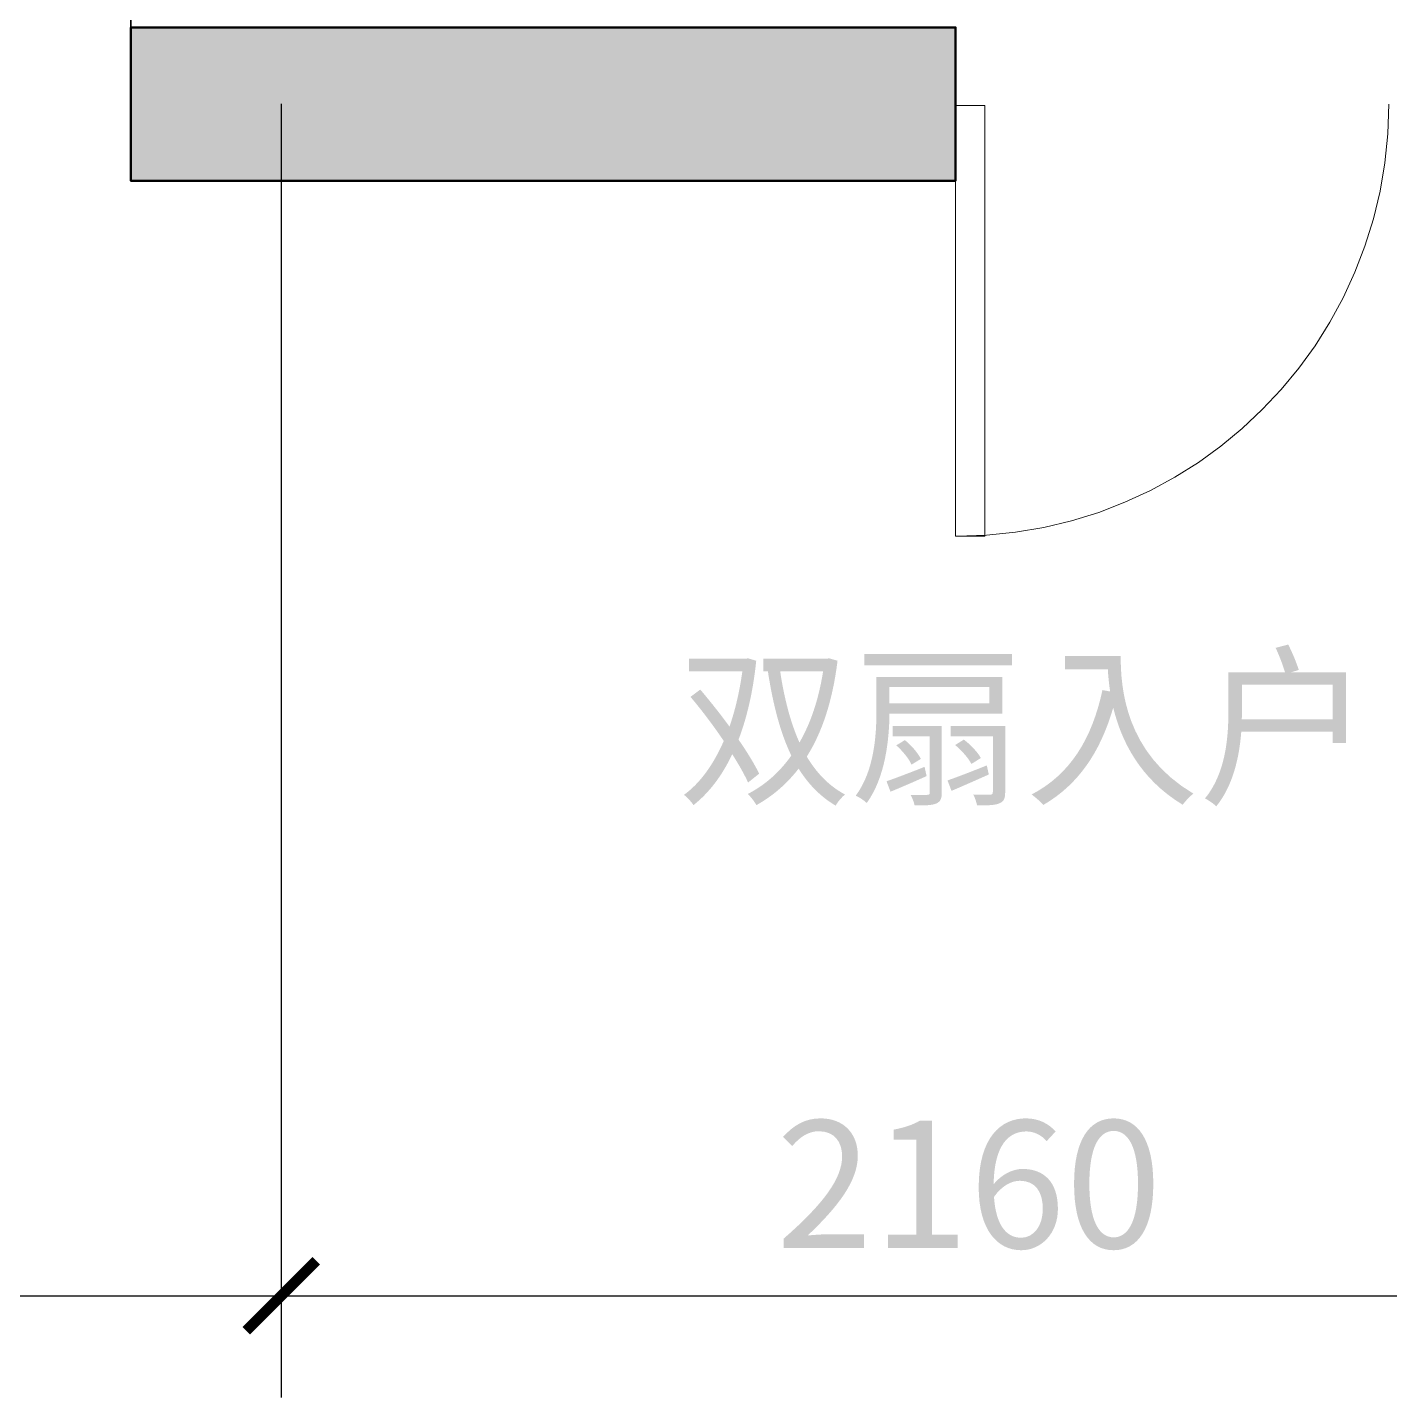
# Model space of a CAD drawing. Header units: millimetres. Extents: x -4600 to 229000, y -4300 to 19460.
# Drawn here: x 47871 to 50011, y -352 to 1800 of the extents above; entities that cross this region are included whole.
import ezdxf

# ---------------------------------------------------------------- set-up
doc = ezdxf.new("R2010")
doc.units = ezdxf.units.MM
doc.header["$LTSCALE"] = 100
for name, color, linetype, lineweight in [('A-DIMS', 7, 'Continuous', 13), ('A-EX-DOOR', 3, 'Continuous', 18), ('A-EX-STRUCT', 7, 'Continuous', 50), ('A-EX-WALL', 7, 'Continuous', 35), ('A-TEXT', 7, 'Continuous', 18)]:
    doc.layers.add(name, color=color, linetype=linetype, lineweight=lineweight)

# ---------------------------------------------------------------- blocks, each defined once
blk = doc.blocks.new('SOURCE_PROPOSED')
at = {"layer": 'A-EX-STRUCT'}
blk.add_hatch(color=256, dxfattribs=at).paths.add_polyline_path([(8033.6, 0), (9329, 0), (9329, -240.9), (8033.6, -240.9)])
at = {"layer": 'A-EX-DOOR'}
blk.add_lwpolyline([(9329, -122.4), (9374.8, -122.4), (9374.8, -799.1), (9329, -799.1)], close=True, dxfattribs=at)
blk.add_lwpolyline([(9330.9, -799.1), (9377.3, -797.6), (9423, -792.9), (9467.6, -785.3), (9511.3, -774.9), (9553.8, -761.7), (9595, -745.8), (9634.9, -727.3), (9673.4, -706.5), (9710.3, -683.2), (9745.5, -657.7), (9779.1, -630), (9810.7, -600.3), (9840.4, -568.7), (9868.1, -535.2), (9893.6, -499.9), (9916.8, -463), (9937.7, -424.5), (9956.1, -384.6), (9972, -343.4), (9985.2, -300.9), (9995.7, -257.2), (10003.3, -212.5), (10007.9, -166.9), (10009.5, -120.4)], dxfattribs=at)
at = {"layer": 'A-EX-STRUCT'}
blk.add_lwpolyline([(8033.6, 0), (9329, 0), (9329, -240.9), (8033.6, -240.9)], close=True, dxfattribs=at)
at = {"layer": 'A-EX-WALL'}
for p, q in [((8033.6, -240.9), (8033.6, 2328.5)), ((9329, 0), (9329, -240.9)), ((9329, -240.9), (8033.6, -240.9))]:
    blk.add_line(p, q, dxfattribs=at)
blk = doc.blocks.new('FURNITURE_DESIGN')
at = {"layer": 'A-TEXT'}
blk.add_hatch(color=256, dxfattribs=at).paths.add_polyline_path([(9185.9, -984.3), (9185.9, -1002.1), (9417.8, -1002.1), (9417.8, -984.3), (9185.9, -984.3)])
h = blk.add_hatch(color=256, dxfattribs=at)
edge = h.paths.add_edge_path()
edge.add_spline(control_points=[(9559.7, -1040.8), (9543, -1118), (9508.9, -1173.2), (9448.4, -1204.8)], knot_values=[0, 0, 0, 0, 1, 1, 1, 1], degree=3, periodic=0)
edge.add_spline(control_points=[(9448.4, -1204.8), (9453.8, -1208.6), (9463.4, -1217.1), (9466.9, -1221.2)], knot_values=[0, 0, 0, 0, 1, 1, 1, 1], degree=3, periodic=0)
edge.add_spline(control_points=[(9466.9, -1221.2), (9521.5, -1189.3), (9556.1, -1139.1), (9576.6, -1068.4)], knot_values=[0, 0, 0, 0, 1, 1, 1, 1], degree=3, periodic=0)
edge.add_spline(control_points=[(9576.6, -1068.4), (9589.1, -1120.2), (9618.3, -1180.3), (9685.7, -1220.9)], knot_values=[0, 0, 0, 0, 1, 1, 1, 1], degree=3, periodic=0)
edge.add_spline(control_points=[(9685.7, -1220.9), (9689.3, -1215.7), (9697.5, -1207.3), (9702.4, -1203.4)], knot_values=[0, 0, 0, 0, 1, 1, 1, 1], degree=3, periodic=0)
edge.add_spline(control_points=[(9702.4, -1203.4), (9594.6, -1139.6), (9588.3, -1035.9), (9588.3, -987.4)], knot_values=[0, 0, 0, 0, 1, 1, 1, 1], degree=3, periodic=0)
edge.add_line((9588.3, -987.4), (9500.7, -987.4))
edge.add_line((9500.7, -987.4), (9500.7, -1008.1))
edge.add_line((9500.7, -1008.1), (9568.1, -1008.1))
edge.add_spline(control_points=[(9568.1, -1008.1), (9568.7, -1018.5), (9569.8, -1030.2), (9571.7, -1043)], knot_values=[0, 0, 0, 0, 1, 1, 1, 1], degree=3, periodic=0)
edge.add_line((9571.7, -1043), (9559.7, -1040.8))
h = blk.add_hatch(color=256, dxfattribs=at)
edge = h.paths.add_edge_path()
edge.add_spline(control_points=[(9831.7, -974.5), (9837.2, -986.5), (9843.2, -1001.8), (9846.4, -1013)], knot_values=[0, 0, 0, 0, 1, 1, 1, 1], degree=3, periodic=0)
edge.add_line((9846.4, -1013), (9757.5, -1013))
edge.add_line((9757.5, -1013), (9757.5, -1072.5))
edge.add_spline(control_points=[(9757.5, -1072.5), (9757.5, -1113.7), (9753.9, -1170.4), (9720.7, -1211.1)], knot_values=[0, 0, 0, 0, 1, 1, 1, 1], degree=3, periodic=0)
edge.add_spline(control_points=[(9720.7, -1211.1), (9725.6, -1213.3), (9734.6, -1219.5), (9738.4, -1223.4)], knot_values=[0, 0, 0, 0, 1, 1, 1, 1], degree=3, periodic=0)
edge.add_spline(control_points=[(9738.4, -1223.4), (9765.1, -1190.6), (9774.7, -1145.3), (9777.7, -1106)], knot_values=[0, 0, 0, 0, 1, 1, 1, 1], degree=3, periodic=0)
edge.add_line((9777.7, -1106), (9921.2, -1106))
edge.add_line((9921.2, -1106), (9921.2, -1124))
edge.add_line((9921.2, -1124), (9941.9, -1124))
edge.add_line((9941.9, -1124), (9941.9, -1013))
edge.add_line((9941.9, -1013), (9855.4, -1013))
edge.add_line((9855.4, -1013), (9868, -1009.2))
edge.add_spline(control_points=[(9868, -1009.2), (9864.7, -998.5), (9857.9, -981.9), (9851.4, -969.3)], knot_values=[0, 0, 0, 0, 1, 1, 1, 1], degree=3, periodic=0)
edge.add_line((9851.4, -969.3), (9831.7, -974.5))
h.paths.add_polyline_path([(9778.8, -1032.1), (9921.2, -1032.1), (9921.2, -1086.9), (9778.5, -1086.9), (9778.8, -1072.5), (9778.8, -1032.1)], flags=0)
h = blk.add_hatch(color=256, dxfattribs=at)
edge = h.paths.add_edge_path()
edge.add_spline(control_points=[(8912.7, -1051.5), (8930.2, -1072.2), (8948.8, -1096.8), (8964.9, -1120.8)], knot_values=[0, 0, 0, 0, 1, 1, 1, 1], degree=3, periodic=0)
edge.add_spline(control_points=[(8964.9, -1120.8), (8948.5, -1158.4), (8927.2, -1187.4), (8902.4, -1205.4)], knot_values=[0, 0, 0, 0, 1, 1, 1, 1], degree=3, periodic=0)
edge.add_spline(control_points=[(8902.4, -1205.4), (8907.3, -1208.9), (8914.1, -1216.5), (8917.4, -1221.5)], knot_values=[0, 0, 0, 0, 1, 1, 1, 1], degree=3, periodic=0)
edge.add_spline(control_points=[(8917.4, -1221.5), (8941.4, -1202.4), (8962.1, -1175.9), (8978.2, -1141.5)], knot_values=[0, 0, 0, 0, 1, 1, 1, 1], degree=3, periodic=0)
edge.add_spline(control_points=[(8978.2, -1141.5), (8988.6, -1157.9), (8997.3, -1173.2), (9003.1, -1186)], knot_values=[0, 0, 0, 0, 1, 1, 1, 1], degree=3, periodic=0)
edge.add_line((9003.1, -1186), (9020.5, -1172.1))
edge.add_spline(control_points=[(9020.5, -1172.1), (9013.2, -1157.1), (9001.7, -1138.2), (8988.1, -1118.6)], knot_values=[0, 0, 0, 0, 1, 1, 1, 1], degree=3, periodic=0)
edge.add_spline(control_points=[(8988.1, -1118.6), (9001.4, -1083.9), (9011, -1042.7), (9015.9, -994.7)], knot_values=[0, 0, 0, 0, 1, 1, 1, 1], degree=3, periodic=0)
edge.add_line((9015.9, -994.7), (9002.8, -990.9))
edge.add_line((9002.8, -990.9), (8999.2, -991.7))
edge.add_line((8999.2, -991.7), (8910.3, -991.7))
edge.add_line((8910.3, -991.7), (8910.3, -1011.4))
edge.add_line((8910.3, -1011.4), (8994.1, -1011.4))
edge.add_spline(control_points=[(8994.1, -1011.4), (8989.7, -1043.3), (8982.9, -1072.2), (8973.9, -1098.1)], knot_values=[0, 0, 0, 0, 1, 1, 1, 1], degree=3, periodic=0)
edge.add_spline(control_points=[(8973.9, -1098.1), (8959.1, -1077.9), (8943, -1057.7), (8928, -1040)], knot_values=[0, 0, 0, 0, 1, 1, 1, 1], degree=3, periodic=0)
edge.add_line((8928, -1040), (8912.7, -1051.5))
h = blk.add_hatch(color=256, dxfattribs=at)
edge = h.paths.add_edge_path()
edge.add_line((9027.3, -991.7), (9027.3, -1011.4))
edge.add_line((9027.3, -1011.4), (9034.2, -1011.4))
edge.add_spline(control_points=[(9034.2, -1011.4), (9042.1, -1062.4), (9053.3, -1107.1), (9071, -1143.7)], knot_values=[0, 0, 0, 0, 1, 1, 1, 1], degree=3, periodic=0)
edge.add_spline(control_points=[(9071, -1143.7), (9051.9, -1170.7), (9028.4, -1190.9), (9002.5, -1204)], knot_values=[0, 0, 0, 0, 1, 1, 1, 1], degree=3, periodic=0)
edge.add_spline(control_points=[(9002.5, -1204), (9007.2, -1208.1), (9013.4, -1216.3), (9016.2, -1221.5)], knot_values=[0, 0, 0, 0, 1, 1, 1, 1], degree=3, periodic=0)
edge.add_spline(control_points=[(9016.2, -1221.5), (9041.3, -1207.5), (9063.4, -1188.7), (9082.5, -1164.2)], knot_values=[0, 0, 0, 0, 1, 1, 1, 1], degree=3, periodic=0)
edge.add_spline(control_points=[(9082.5, -1164.2), (9097.5, -1188.4), (9116.6, -1208.1), (9140.6, -1222.3)], knot_values=[0, 0, 0, 0, 1, 1, 1, 1], degree=3, periodic=0)
edge.add_spline(control_points=[(9140.6, -1222.3), (9143.8, -1216.5), (9150.4, -1208.9), (9155.3, -1204.8)], knot_values=[0, 0, 0, 0, 1, 1, 1, 1], degree=3, periodic=0)
edge.add_spline(control_points=[(9155.3, -1204.8), (9130.2, -1191.4), (9110.6, -1171), (9095.3, -1145.3)], knot_values=[0, 0, 0, 0, 1, 1, 1, 1], degree=3, periodic=0)
edge.add_spline(control_points=[(9095.3, -1145.3), (9119.3, -1107.4), (9135.9, -1057.7), (9143.6, -994.7)], knot_values=[0, 0, 0, 0, 1, 1, 1, 1], degree=3, periodic=0)
edge.add_line((9143.6, -994.7), (9130.2, -990.9))
edge.add_line((9130.2, -990.9), (9126.7, -991.7))
edge.add_line((9126.7, -991.7), (9027.3, -991.7))
edge = h.paths.add_edge_path(flags=0)
edge.add_spline(control_points=[(9120.9, -1011.4), (9114.1, -1055.3), (9101.3, -1092.9), (9083.8, -1123.2)], knot_values=[0, 0, 0, 0, 1, 1, 1, 1], degree=3, periodic=0)
edge.add_spline(control_points=[(9083.8, -1123.2), (9069.4, -1091.3), (9059.8, -1053.1), (9053.5, -1011.4)], knot_values=[0, 0, 0, 0, 1, 1, 1, 1], degree=3, periodic=0)
edge.add_line((9053.5, -1011.4), (9120.9, -1011.4))
h = blk.add_hatch(color=256, dxfattribs=at)
edge = h.paths.add_edge_path()
edge.add_line((9204.7, -1020.1), (9204.7, -1072.5))
edge.add_spline(control_points=[(9204.7, -1072.5), (9204.7, -1111.8), (9201.4, -1167.2), (9172.2, -1206.7)], knot_values=[0, 0, 0, 0, 1, 1, 1, 1], degree=3, periodic=0)
edge.add_spline(control_points=[(9172.2, -1206.7), (9177.1, -1208.6), (9185.9, -1214.6), (9189.4, -1218.2)], knot_values=[0, 0, 0, 0, 1, 1, 1, 1], degree=3, periodic=0)
edge.add_spline(control_points=[(9189.4, -1218.2), (9218.6, -1178.1), (9224.6, -1119.7), (9225.2, -1077.9)], knot_values=[0, 0, 0, 0, 1, 1, 1, 1], degree=3, periodic=0)
edge.add_line((9225.2, -1077.9), (9402.2, -1077.9))
edge.add_line((9402.2, -1077.9), (9402.2, -1020.1))
edge.add_line((9402.2, -1020.1), (9204.7, -1020.1))
edge = h.paths.add_edge_path(flags=0)
edge.add_line((9321.2, -1097.3), (9321.2, -1113.7))
edge.add_line((9321.2, -1113.7), (9387.5, -1113.7))
edge.add_line((9387.5, -1113.7), (9387.5, -1201))
edge.add_spline(control_points=[(9387.5, -1201), (9387.5, -1204), (9386.4, -1205.1), (9383.1, -1205.1), (9379.9, -1205.1), (9369, -1205.1), (9356.7, -1204.8)], knot_values=[0, 0, 0, 0, 1, 1, 1, 2, 2, 2, 2], degree=3, periodic=0)
edge.add_spline(control_points=[(9356.7, -1204.8), (9359.4, -1209.7), (9361.9, -1217.1), (9362.7, -1222)], knot_values=[0, 0, 0, 0, 1, 1, 1, 1], degree=3, periodic=0)
edge.add_spline(control_points=[(9362.7, -1222), (9379.9, -1222), (9390.8, -1221.7), (9397.9, -1218.7), (9405, -1215.7), (9406.9, -1210.8), (9406.9, -1201)], knot_values=[0, 0, 0, 0, 1, 1, 1, 2, 2, 2, 2], degree=3, periodic=0)
edge.add_line((9406.9, -1201), (9406.9, -1097.3))
edge.add_line((9406.9, -1097.3), (9321.2, -1097.3))
edge = h.paths.add_edge_path(flags=0)
edge.add_line((9316.3, -1182.7), (9322.6, -1199.1))
edge.add_spline(control_points=[(9322.6, -1199.1), (9340, -1191.7), (9361, -1182.4), (9381.2, -1173.4)], knot_values=[0, 0, 0, 0, 1, 1, 1, 1], degree=3, periodic=0)
edge.add_line((9381.2, -1173.4), (9378, -1159.2))
edge.add_spline(control_points=[(9378, -1159.2), (9355, -1168.3), (9332.1, -1177.3), (9316.3, -1182.7)], knot_values=[0, 0, 0, 0, 1, 1, 1, 1], degree=3, periodic=0)
edge = h.paths.add_edge_path(flags=0)
edge.add_spline(control_points=[(9328.3, -1127.1), (9338.4, -1135.5), (9349.3, -1147.8), (9353.9, -1156.8)], knot_values=[0, 0, 0, 0, 1, 1, 1, 1], degree=3, periodic=0)
edge.add_line((9353.9, -1156.8), (9368.7, -1147.5))
edge.add_spline(control_points=[(9368.7, -1147.5), (9363.8, -1138.5), (9352.6, -1126.5), (9341.9, -1118.6)], knot_values=[0, 0, 0, 0, 1, 1, 1, 1], degree=3, periodic=0)
edge.add_line((9341.9, -1118.6), (9328.3, -1127.1))
edge = h.paths.add_edge_path(flags=0)
edge.add_line((9230.1, -1097.3), (9230.1, -1113.7))
edge.add_line((9230.1, -1113.7), (9288.5, -1113.7))
edge.add_line((9288.5, -1113.7), (9288.5, -1201.5))
edge.add_spline(control_points=[(9288.5, -1201.5), (9288.5, -1204.5), (9287.4, -1205.4), (9284.1, -1205.4)], knot_values=[0, 0, 0, 0, 1, 1, 1, 1], degree=3, periodic=0)
edge.add_spline(control_points=[(9284.1, -1205.4), (9280.8, -1205.6), (9270.5, -1205.6), (9258.4, -1205.4)], knot_values=[0, 0, 0, 0, 1, 1, 1, 1], degree=3, periodic=0)
edge.add_spline(control_points=[(9258.4, -1205.4), (9260.9, -1210.3), (9263.9, -1217.4), (9264.7, -1222)], knot_values=[0, 0, 0, 0, 1, 1, 1, 1], degree=3, periodic=0)
edge.add_spline(control_points=[(9264.7, -1222), (9281.1, -1222), (9291.7, -1222), (9298.6, -1219), (9305.4, -1216), (9307.3, -1211.1), (9307.3, -1201.5)], knot_values=[0, 0, 0, 0, 1, 1, 1, 2, 2, 2, 2], degree=3, periodic=0)
edge.add_line((9307.3, -1201.5), (9307.3, -1097.3))
edge.add_line((9307.3, -1097.3), (9230.1, -1097.3))
edge = h.paths.add_edge_path(flags=0)
edge.add_line((9220.5, -1184.1), (9226.8, -1200.4))
edge.add_spline(control_points=[(9226.8, -1200.4), (9244, -1193.4), (9264.2, -1184.6), (9283.5, -1175.9)], knot_values=[0, 0, 0, 0, 1, 1, 1, 1], degree=3, periodic=0)
edge.add_line((9283.5, -1175.9), (9280.3, -1161.4))
edge.add_spline(control_points=[(9280.3, -1161.4), (9258.2, -1170.2), (9236.1, -1178.6), (9220.5, -1184.1)], knot_values=[0, 0, 0, 0, 1, 1, 1, 1], degree=3, periodic=0)
edge = h.paths.add_edge_path(flags=0)
edge.add_spline(control_points=[(9235.8, -1127.6), (9245.6, -1136.3), (9256, -1148.9), (9259.8, -1157.9)], knot_values=[0, 0, 0, 0, 1, 1, 1, 1], degree=3, periodic=0)
edge.add_line((9259.8, -1157.9), (9274.5, -1148.9))
edge.add_spline(control_points=[(9274.5, -1148.9), (9270.2, -1139.9), (9259.5, -1127.6), (9249.4, -1119.4)], knot_values=[0, 0, 0, 0, 1, 1, 1, 1], degree=3, periodic=0)
edge.add_line((9249.4, -1119.4), (9235.8, -1127.6))
h.paths.add_polyline_path([(9225.2, -1036.2), (9382, -1036.2), (9382, -1061.8), (9225.2, -1061.8), (9225.2, -1036.2)], flags=0)
blk = doc.blocks.new('_ARCHTICK')
at = {"color": 0, "linetype": 'BYBLOCK', "const_width": 0.15}
blk.add_lwpolyline([(-0.5, -0.5), (0.5, 0.5)], dxfattribs=at)
blk = doc.blocks.new('*D7')
at = {"layer": 'A-DIMS'}
h = blk.add_hatch(color=256, dxfattribs=at)
edge = h.paths.add_edge_path()
edge.add_line((7031.1, -1917.1), (7140.8, -1917.1))
edge.add_line((7140.8, -1917.1), (7140.8, -1896.3))
edge.add_line((7140.8, -1896.3), (7100.7, -1896.3))
edge.add_line((7100.7, -1896.3), (7100.7, -1717.1))
edge.add_line((7100.7, -1717.1), (7081.6, -1717.1))
edge.add_spline(control_points=[(7081.6, -1717.1), (7070.7, -1723.3), (7057.9, -1728), (7040.2, -1731.2)], knot_values=[0, 0, 0, 0, 1, 1, 1, 1], degree=3, periodic=0)
edge.add_line((7040.2, -1731.2), (7040.2, -1747.1))
edge.add_line((7040.2, -1747.1), (7075.9, -1747.1))
edge.add_line((7075.9, -1747.1), (7075.9, -1896.3))
edge.add_line((7075.9, -1896.3), (7031.1, -1896.3))
edge.add_line((7031.1, -1896.3), (7031.1, -1917.1))
h = blk.add_hatch(color=256, dxfattribs=at)
edge = h.paths.add_edge_path()
edge.add_spline(control_points=[(7222.7, -1920.6), (7260.1, -1920.6), (7295.3, -1889.5), (7295.3, -1808.5), (7295.3, -1744.9), (7266.3, -1713.5), (7227.9, -1713.5), (7196.8, -1713.5), (7170.6, -1739.4), (7170.6, -1778.5), (7170.6, -1819.7), (7192.4, -1841.2), (7225.7, -1841.2), (7242.3, -1841.2), (7259.5, -1831.7), (7271.8, -1816.9)], knot_values=[0, 0, 0, 0, 1, 1, 1, 2, 2, 2, 3, 3, 3, 4, 4, 4, 5, 5, 5, 5], degree=3, periodic=0)
edge.add_spline(control_points=[(7271.8, -1816.9), (7269.9, -1878.9), (7247.5, -1899.9), (7221.9, -1899.9), (7208.8, -1899.9), (7196.8, -1894.1), (7188, -1884.6)], knot_values=[0, 0, 0, 0, 1, 1, 1, 2, 2, 2, 2], degree=3, periodic=0)
edge.add_line((7188, -1884.6), (7174.4, -1900.1))
edge.add_spline(control_points=[(7174.4, -1900.1), (7185.6, -1911.9), (7200.9, -1920.6), (7222.7, -1920.6)], knot_values=[0, 0, 0, 0, 1, 1, 1, 1], degree=3, periodic=0)
edge = h.paths.add_edge_path(flags=0)
edge.add_spline(control_points=[(7271.5, -1795.9), (7258.2, -1815), (7243.2, -1822.7), (7229.8, -1822.7), (7206, -1822.7), (7194, -1805.2), (7194, -1778.5), (7194, -1750.9), (7208.8, -1732.9), (7228.1, -1732.9), (7253.5, -1732.9), (7268.8, -1754.7), (7271.5, -1795.9)], knot_values=[0, 0, 0, 0, 1, 1, 1, 2, 2, 2, 3, 3, 3, 4, 4, 4, 4], degree=3, periodic=0)
h = blk.add_hatch(color=256, dxfattribs=at)
edge = h.paths.add_edge_path()
edge.add_line((7322, -1917.1), (7447.8, -1917.1))
edge.add_line((7447.8, -1917.1), (7447.8, -1895.5))
edge.add_line((7447.8, -1895.5), (7392.4, -1895.5))
edge.add_spline(control_points=[(7392.4, -1895.5), (7382.3, -1895.5), (7370, -1896.6), (7359.7, -1897.4)], knot_values=[0, 0, 0, 0, 1, 1, 1, 1], degree=3, periodic=0)
edge.add_spline(control_points=[(7359.7, -1897.4), (7406.6, -1852.9), (7438.2, -1812.3), (7438.2, -1772.2), (7438.2, -1736.7), (7415.6, -1713.5), (7379.8, -1713.5), (7354.5, -1713.5), (7337, -1725), (7320.9, -1742.7)], knot_values=[0, 0, 0, 0, 1, 1, 1, 2, 2, 2, 3, 3, 3, 3], degree=3, periodic=0)
edge.add_line((7320.9, -1742.7), (7335.4, -1756.9))
edge.add_spline(control_points=[(7335.4, -1756.9), (7346.6, -1743.5), (7360.5, -1733.7), (7376.8, -1733.7), (7401.7, -1733.7), (7413.7, -1750.3), (7413.7, -1773.3), (7413.7, -1807.6), (7384.8, -1847.5), (7322, -1902.3)], knot_values=[0, 0, 0, 0, 1, 1, 1, 2, 2, 2, 3, 3, 3, 3], degree=3, periodic=0)
edge.add_line((7322, -1902.3), (7322, -1917.1))
h = blk.add_hatch(color=256, dxfattribs=at)
edge = h.paths.add_edge_path()
edge.add_spline(control_points=[(7537.3, -1920.6), (7575.2, -1920.6), (7599.5, -1886.2), (7599.5, -1816.4), (7599.5, -1747.1), (7575.2, -1713.5), (7537.3, -1713.5), (7499.1, -1713.5), (7475.1, -1747.1), (7475.1, -1816.4), (7475.1, -1886.2), (7499.1, -1920.6), (7537.3, -1920.6)], knot_values=[0, 0, 0, 0, 1, 1, 1, 2, 2, 2, 3, 3, 3, 4, 4, 4, 4], degree=3, periodic=0)
edge = h.paths.add_edge_path(flags=0)
edge.add_spline(control_points=[(7537.3, -1900.4), (7514.6, -1900.4), (7499.1, -1875), (7499.1, -1816.4), (7499.1, -1758), (7514.6, -1733.2), (7537.3, -1733.2), (7559.9, -1733.2), (7575.5, -1758), (7575.5, -1816.4), (7575.5, -1875), (7559.9, -1900.4), (7537.3, -1900.4)], knot_values=[0, 0, 0, 0, 1, 1, 1, 2, 2, 2, 3, 3, 3, 4, 4, 4, 4], degree=3, periodic=0)
for p, q in [((6350, -120), (6350, -2152.1)), ((8270, -120), (8270, -2152.1)), ((6350, -1992.1), (8270, -1992.1))]:
    blk.add_line(p, q)
at = {"layer": 'Defpoints'}
for p in [(6350, 0), (8270, 0), (6350, -1992.1)]:
    blk.add_point(p, dxfattribs=at)
at = {"layer": 'A-DIMS', "xscale": 110, "yscale": 110, "rotation": 180}
blk.add_blockref('_ARCHTICK', (6350, -1992.1), dxfattribs=at)
at = {"layer": 'A-DIMS', "xscale": 110, "yscale": 110}
blk.add_blockref('_ARCHTICK', (8270, -1992.1), dxfattribs=at)
blk = doc.blocks.new('*D8')
at = {"layer": 'A-DIMS'}
h = blk.add_hatch(color=256, dxfattribs=at)
edge = h.paths.add_edge_path()
edge.add_line((9059.1, -1917.1), (9184.9, -1917.1))
edge.add_line((9184.9, -1917.1), (9184.9, -1895.5))
edge.add_line((9184.9, -1895.5), (9129.5, -1895.5))
edge.add_spline(control_points=[(9129.5, -1895.5), (9119.4, -1895.5), (9107.2, -1896.6), (9096.8, -1897.4)], knot_values=[0, 0, 0, 0, 1, 1, 1, 1], degree=3, periodic=0)
edge.add_spline(control_points=[(9096.8, -1897.4), (9143.7, -1852.9), (9175.4, -1812.3), (9175.4, -1772.2), (9175.4, -1736.7), (9152.7, -1713.5), (9117, -1713.5), (9091.6, -1713.5), (9074.1, -1725), (9058, -1742.7)], knot_values=[0, 0, 0, 0, 1, 1, 1, 2, 2, 2, 3, 3, 3, 3], degree=3, periodic=0)
edge.add_line((9058, -1742.7), (9072.5, -1756.9))
edge.add_spline(control_points=[(9072.5, -1756.9), (9083.7, -1743.5), (9097.6, -1733.7), (9114, -1733.7), (9138.8, -1733.7), (9150.8, -1750.3), (9150.8, -1773.3), (9150.8, -1807.6), (9121.9, -1847.5), (9059.1, -1902.3)], knot_values=[0, 0, 0, 0, 1, 1, 1, 2, 2, 2, 3, 3, 3, 3], degree=3, periodic=0)
edge.add_line((9059.1, -1902.3), (9059.1, -1917.1))
h = blk.add_hatch(color=256, dxfattribs=at)
edge = h.paths.add_edge_path()
edge.add_line((9222.6, -1917.1), (9332.3, -1917.1))
edge.add_line((9332.3, -1917.1), (9332.3, -1896.3))
edge.add_line((9332.3, -1896.3), (9292.2, -1896.3))
edge.add_line((9292.2, -1896.3), (9292.2, -1717.1))
edge.add_line((9292.2, -1717.1), (9273.1, -1717.1))
edge.add_spline(control_points=[(9273.1, -1717.1), (9262.1, -1723.3), (9249.3, -1728), (9231.6, -1731.2)], knot_values=[0, 0, 0, 0, 1, 1, 1, 1], degree=3, periodic=0)
edge.add_line((9231.6, -1731.2), (9231.6, -1747.1))
edge.add_line((9231.6, -1747.1), (9267.3, -1747.1))
edge.add_line((9267.3, -1747.1), (9267.3, -1896.3))
edge.add_line((9267.3, -1896.3), (9222.6, -1896.3))
edge.add_line((9222.6, -1896.3), (9222.6, -1917.1))
h = blk.add_hatch(color=256, dxfattribs=at)
edge = h.paths.add_edge_path()
edge.add_spline(control_points=[(9432.1, -1920.6), (9463.2, -1920.6), (9489.7, -1894.4), (9489.7, -1855.7), (9489.7, -1813.6), (9467.9, -1792.9), (9434, -1792.9), (9418.5, -1792.9), (9401, -1801.9), (9388.7, -1816.9)], knot_values=[0, 0, 0, 0, 1, 1, 1, 2, 2, 2, 3, 3, 3, 3], degree=3, periodic=0)
edge.add_spline(control_points=[(9388.7, -1816.9), (9389.8, -1755), (9412.5, -1734), (9440.3, -1734), (9452.3, -1734), (9464.3, -1740), (9472, -1749.3)], knot_values=[0, 0, 0, 0, 1, 1, 1, 2, 2, 2, 2], degree=3, periodic=0)
edge.add_line((9472, -1749.3), (9486.2, -1734))
edge.add_spline(control_points=[(9486.2, -1734), (9475, -1722), (9460, -1713.5), (9439.2, -1713.5), (9400.5, -1713.5), (9365.3, -1743.3), (9365.3, -1821.6), (9365.3, -1887.6), (9393.9, -1920.6), (9432.1, -1920.6)], knot_values=[0, 0, 0, 0, 1, 1, 1, 2, 2, 2, 3, 3, 3, 3], degree=3, periodic=0)
edge = h.paths.add_edge_path(flags=0)
edge.add_spline(control_points=[(9389.3, -1836.8), (9402.4, -1818.3), (9417.7, -1811.5), (9429.9, -1811.5), (9454.2, -1811.5), (9466, -1828.7), (9466, -1855.7), (9466, -1883), (9451.2, -1901), (9432.1, -1901), (9407, -1901), (9392, -1878.3), (9389.3, -1836.8)], knot_values=[0, 0, 0, 0, 1, 1, 1, 2, 2, 2, 3, 3, 3, 4, 4, 4, 4], degree=3, periodic=0)
h = blk.add_hatch(color=256, dxfattribs=at)
edge = h.paths.add_edge_path()
edge.add_spline(control_points=[(9577.3, -1920.6), (9615.2, -1920.6), (9639.5, -1886.2), (9639.5, -1816.4), (9639.5, -1747.1), (9615.2, -1713.5), (9577.3, -1713.5), (9539.1, -1713.5), (9515.1, -1747.1), (9515.1, -1816.4), (9515.1, -1886.2), (9539.1, -1920.6), (9577.3, -1920.6)], knot_values=[0, 0, 0, 0, 1, 1, 1, 2, 2, 2, 3, 3, 3, 4, 4, 4, 4], degree=3, periodic=0)
edge = h.paths.add_edge_path(flags=0)
edge.add_spline(control_points=[(9577.3, -1900.4), (9554.6, -1900.4), (9539.1, -1875), (9539.1, -1816.4), (9539.1, -1758), (9554.6, -1733.2), (9577.3, -1733.2), (9599.9, -1733.2), (9615.5, -1758), (9615.5, -1816.4), (9615.5, -1875), (9599.9, -1900.4), (9577.3, -1900.4)], knot_values=[0, 0, 0, 0, 1, 1, 1, 2, 2, 2, 3, 3, 3, 4, 4, 4, 4], degree=3, periodic=0)
for p, q in [((8270, -120), (8270, -2152.1)), ((8270, -1992.1), (10430, -1992.1))]:
    blk.add_line(p, q)
at = {"layer": 'Defpoints'}
for p in [(8270, 0), (8270, -1992.1)]:
    blk.add_point(p, dxfattribs=at)
at = {"layer": 'A-DIMS', "xscale": 110, "yscale": 110, "rotation": 180}
blk.add_blockref('_ARCHTICK', (8270, -1992.1), dxfattribs=at)
blk = doc.blocks.new('SOURCE_DIMENSIONS')
for name in ['*D7', '*D8']:
    blk.add_blockref(name, (0, 0))
blk = doc.blocks.new('PLAN_DIMENSIONS')
blk.add_blockref('SOURCE_DIMENSIONS', (0, 0))
blk = doc.blocks.new('A02_SHEET')
for name in ['PLAN_DIMENSIONS', 'SOURCE_PROPOSED', 'FURNITURE_DESIGN']:
    blk.add_blockref(name, (0, 1800))

msp = doc.modelspace()

# ---------------------------------------------------------------- block references
msp.add_blockref('A02_SHEET', (40000, 0))

doc.saveas('drawing.dxf')
